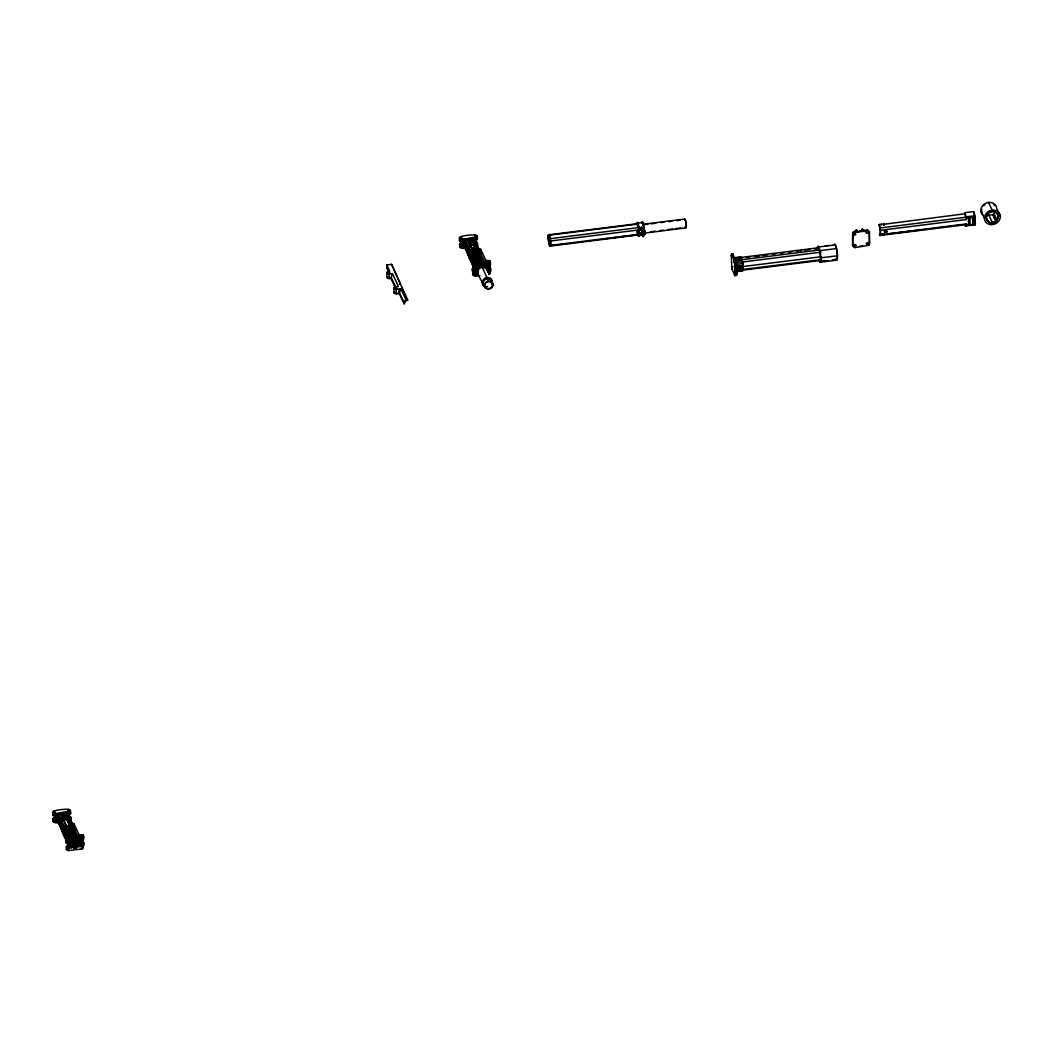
<?xml version="1.0" encoding="UTF-8"?>
<svg xmlns="http://www.w3.org/2000/svg" width="1053" height="1053" viewBox="0 0 1053 1053"><rect width="100%" height="100%" fill="white"/><g stroke="black" fill="none" stroke-linecap="round" stroke-linejoin="round"><path stroke-width="1.5" d="M641.514 232.924L641.251 234.727L642.054 232.858L642.106 235.267L638.25 235.635A7.095 1.224 82.9 0 0 639.25 236.069L639.053 235.003A5.963 1.04 82.9 0 1 638.829 235.28M642.422 234.187L644.897 234.056L642.422 234.187L641.882 227.935L639 228.435L638.829 227.553A5.963 1.04 82.9 0 0 637.052 223.736M732.572 254.918L732.756 253.773L736.231 262.342M734.204 261.552C734.31 259.63 735.112 263.869 734.402 262.895C735.955 254.984 740.114 277.887 734.862 275.623L731.743 268.383L731.374 253.944L734.718 261.407L734.862 275.623M735.033 274.491C734.731 269.91 733.849 276.978 736.389 274.504M735.52 271.753L735.52 262.579M735.349 271.687L742.602 270.871L743.181 267.054L742.089 259.328L734.994 260.209M472.876 268.081L473.166 269.66C472.244 277.966 473.324 262.763 473.166 270.647L472.665 272.464L475.403 273.464M66.089 818.707L66.115 817.286L61.956 817.799L63.47 820.892L67.037 817.839M472.863 242.901L472.165 245.244L470.796 243.164L470.23 246.52L472.85 244.335L472.863 242.901L468.717 243.427M485.63 288.377L488.763 289.154A4.502 3.896 -24.9 0 0 492.922 285.679L491.672 281.072L489.566 277.939C482.577 274.859 479.062 287.627 487.578 286.613M472.573 268.423L472.639 271.463L473.732 271.279L472.586 269.976L472.705 268.252M75.461 846.651C72.683 843.874 78.83 844.967 75.342 848.257C62.496 842.374 87.675 839.544 75.342 848.257M466.558 241.203L466.663 239.65L468.848 238.847L472.784 240.426L468.638 240.94L467.716 239.123M740.733 267.067L740.127 265.804L739.983 267.765L738.587 267.778L738.772 266.817L740.733 267.067L739.338 268.476L738.271 266.843L739.061 268.41M642.119 231.607L642.567 232.331M642.291 233.884L642.106 235.267M643.896 232.555L643.883 229.501M644.318 231.331L644.765 232.055M644.489 233.608L644.397 234.661A7.095 1.224 82.9 0 1 643.58 235.622M742.089 259.328L742.694 263.553M742.865 268.818L742.865 265.093M969.866 223.657L968.484 223.841L969.997 223.486L969.852 219.116L968.326 218.471M972.419 223.999L973.986 222.92L973.801 223.828M472.994 271.556L472.507 268.607M69.735 842.124L72.762 838.925L76.106 838.899L74.684 841.742L75.118 838.333L69.235 825.684L66.365 826.197L69.235 825.684M481.432 267.357L481.866 263.961L475.995 251.298L473.126 251.825L467.19 238.557L478.997 264.474M76.013 842.295L75.684 844.664M72.749 830.488L72.604 828.158L74.487 827.921L74.552 830.396L74.065 829.356M75.829 845.954L74.881 845.335M395.559 288.285L390.953 278.374L392.506 273.688L389.11 274.109A3.277 1.54 -1.8 0 1 386.806 273.043A3.277 1.54 -1.8 0 1 387.925 271.556L389.794 271.319L386.833 264.935L391.611 264.342L407.656 300.289A3.383 2.922 -24.9 0 0 404.444 303.672L399.153 293.537L400.93 288.825L405.668 299.039L403.891 303.751M398.06 293.682L399.613 288.996M464.781 242.098L464.86 244.586L464.491 241.466L465.584 239.729L476.456 264.395L475.403 266.238M483.814 285.718L478.207 274.701L477.654 269.199A5.068 4.383 -24.9 0 1 486.223 268.12L487.908 272.319L488.592 268.081L485.802 268.528M483.235 284.192C482.169 280.717 486.368 277.61 489.54 278.913M492.027 282.678L491.962 280.361L489.566 277.939M492.975 285.218L492.343 282.796M854.904 247.6L852.469 245.336L852.68 232.252L867.606 229.883L869.502 232.16L869.304 245.244L854.904 247.6L852.759 245.981L852.969 232.884L867.356 230.528L869.423 231.673M853.141 233.792C857.418 235.661 852.825 229.699 853.43 234.424C856.839 236.728 854.628 230.41 853.43 234.424M853.917 246.336L854.536 244.796L855.957 245.573L854.325 246.639L853.759 244.467L855.615 244.691M868.238 242.664C868.922 246.639 865 241.756 866.816 243.717C866.645 247.31 870.976 242.414 867.198 243.309M868.514 232.279C867.922 235.148 864.618 231.607 867.672 231.423C869.646 231.133 867.711 233.226 866.066 232.173M869.251 232.976L869.567 243.19L868.08 245.217M885.441 232.002C883.362 230.449 886.1 234.385 884.783 230.91M886.56 231.739C888.14 229.909 887.179 233.779 886.323 231.226C885.02 232.713 883.204 230.304 884.652 232.41M738.824 268.291C736.363 267.436 741.852 266.462 739.877 266.383M490.474 279.44L490.619 278.518M63.47 820.892L64.036 817.536L65.418 819.616L66.115 817.286M472.81 271.727L472.507 268.805M66.773 839.175L56.178 816.944L54.019 817.51A3.277 1.54 -1.8 0 0 52.913 819.01A3.277 1.54 -1.8 0 0 55.204 820.076L59.1 823.051L63.456 833.686L57.757 820.721L57.27 817.812L58.823 814.114L69.695 838.78L68.642 840.61M472.613 272.279L472.56 268.989L477.825 269.673M472.679 271.911L473.166 269.66L473.732 271.279M74.487 827.921L72.262 826.381L67.168 815.417L65.247 813.995L63.957 815.061L64.312 813.482L62.101 813.219L58.349 815.693M472.784 240.426L471.994 239.623L470.717 240.676L471.06 239.11M485.394 266.883L486.868 266.198M472.613 272.095L473.166 269.66M644.91 234.029L644.199 228.409A7.095 1.224 82.9 0 0 641.619 222.841M968.997 220.459L969.023 218.511M488.065 272.358L488.658 270.068M491.198 280.164L491.435 279.348M832.199 260.065L836.99 258.972A7.318 1.264 82.9 0 0 836.714 249.837M883.822 224.289L964.824 213.785A5.963 1.04 82.9 0 1 965.759 217.247L966.18 219.577L880.505 230.304L880.321 235.424A5.963 1.04 82.9 0 1 879.479 235.043L879.439 234.056A4.844 0.842 82.9 0 0 880.334 231.976A4.844 0.842 82.9 0 0 879.176 225.513L879.15 224.513L881.545 224.223L883.822 224.289L883.849 225.276M481.84 267.462L482.866 264.527C479.181 262.131 473.495 271.253 478.299 264.843C481.392 260.92 488.487 269.436 482.866 264.527M76.816 842.492L75.948 844.73M473.468 266.33L464.702 247.113L464.531 241.571L461.833 241.716A3.277 1.54 -1.8 0 1 459.634 239.781M75.171 846.651L74.487 848.257M817.878 249.087A6.081 1.053 82.9 0 1 818.036 248.416L818.378 247.521L819.853 252.312A6.081 1.053 82.9 0 1 820.09 259.894L819.76 260.789L820.958 260.631M80.594 838.385C76.974 833.528 86.925 836.398 80.476 836.082M740.417 258.643C742.707 258.261 739.943 258.722 740.456 259.709M68.8 845.375L68.814 846.164C66.984 839.557 58.942 831.804 63.18 824.736L63.733 824.67M69.419 842.084C70.314 838.096 76.803 836.74 78.488 840.807M81.173 838.175C84.464 839.82 77.027 839.465 81.871 836.437L82.871 838.478A3.277 1.54 -1.8 0 1 81.765 839.965L81.844 842.558L79.041 842.9L78.448 841.623L78.567 845.401L79.159 846.678L81.963 846.336A3.277 1.54 -1.8 0 0 83.069 844.835L82.476 843.558L83.898 842.848L83.187 841.308M473.613 267.567C471.678 262.473 466.282 255.826 469.941 250.364L470.48 250.298M472.85 244.335L473.166 243.546M478.259 268.291L475.219 263.632M478.259 270.463L478.615 269.581L477.549 269.713M487.934 263.79C491.224 265.448 483.788 265.093 488.631 262.065L489.632 264.106A3.277 1.54 -1.8 0 1 488.526 265.593L488.803 274.53M491.738 283.125L491.567 283.823M853.614 245.691L855.957 245.573M491.672 281.072L491.962 280.361M66.708 815.957L66.931 814.614L70.696 813.6L70.261 810.349A3.277 1.54 -1.8 0 0 67.971 809.283A23.837 11.175 -1.8 0 0 53.821 811.06A3.277 1.54 -1.8 0 0 52.689 812.508A3.277 1.54 -1.8 0 0 55.006 813.614L58.297 814.68L69.853 840.992L71.762 842.031L73.394 840.663L76.066 840.978L77.264 839.175L71.038 825.749C66.221 822.985 75.145 830.001 71.038 825.749M472.56 239.663L472.823 241.663L472.718 240.36M548.692 242.269L548.468 234.819L637.631 223.657M639.408 227.487L550.245 238.649A5.963 1.04 82.9 0 1 549.942 246.244A5.963 1.04 82.9 0 1 548.205 236.491A5.963 1.04 82.9 0 1 550.245 238.649L550.469 246.099L641.948 234.49M880.321 235.424L965.983 224.697L966.312 223.947L880.637 234.674M965.983 224.697A5.963 1.04 82.9 0 1 965.153 224.315L965.18 225.408A7.2 1.25 82.9 0 0 966.193 225.855L966.312 223.947M974.459 224.934A7.2 1.25 82.9 0 0 975.091 224.75L974.815 215.76A7.2 1.25 82.9 0 0 973.683 211.587L964.785 212.693L964.824 213.785M464.689 242.322L464.57 243.375L463.899 242.782L464.755 244.388M487.697 271.187L488.631 269.068M472.889 249.745L472.863 248.758M473.481 251.022C472.192 247.376 472.823 252.325 473.745 250.496L472.507 248.166A2.488 2.159 -24.9 0 1 475.587 247.771L476.338 252.233M491.751 281.52L492.067 280.94L492.383 283.955M487.289 270.397L488.592 268.081M77.514 842.874L76.185 844.848M484.801 265.593L482.827 266.593L484.025 264.803L477.786 251.377L476.061 250.64L476.891 251.377M489.079 266.054L490.158 266.778L489.645 267.541L486.078 268.647M488.71 271.806L490.264 270.252L490.158 266.778M74.908 846.586L73.684 848.06M465.097 241.308L466.663 239.65M470.375 253.194L472.771 251.062L471.349 252.391M63.628 827.566L66.01 825.434L64.588 826.776M75.026 845.348L75.053 846.059M856.734 230.173L853.22 232.752L854.233 235.03M78.567 845.401A4.094 1.922 -1.8 0 1 78.646 844.44L80.502 843.808L80.436 841.926L78.593 842.558A4.094 1.922 -1.8 0 0 78.475 842.795M983.581 205.704L984.845 204.651M986.437 215.496L993.176 214.562L993.979 213.575A7.318 6.331 -24.9 0 0 995.072 212.087M641.882 227.935L639 228.435M734.586 263.171L736.047 262.394L734.678 262.566M988.056 214.114L989.794 212.179L994.624 211.574L996.454 213.061A6.081 5.265 -24.9 0 1 996.691 220.656L994.967 222.604L990.136 223.21L988.03 221.143A6.081 5.265 -24.9 0 1 987.793 213.562L988.056 214.114A6.081 5.265 -24.9 0 0 988.293 221.709M988.03 221.143L989.873 222.644L994.703 222.038L996.428 220.09A6.081 5.265 -24.9 0 0 997.178 213.496M78.054 843.427L76.369 845.032M865.211 231.252L861.973 229.12L862.512 231.607M389.781 277.439L387.609 277.439M473.929 272.174L475.39 272.885M53.598 814.548L54.203 815.325M482.827 266.593L480.866 266.119L478.944 267.08L477.338 265.632L471.099 252.22M74.671 846.454L72.986 847.665M459.463 238.175A3.277 1.54 -1.8 0 0 461.767 239.242L476.509 237.386L477.022 235.977A3.277 1.54 -1.8 0 0 474.719 234.911A23.837 11.175 -1.8 0 0 460.569 236.675A3.277 1.54 -1.8 0 0 459.463 238.175L459.542 240.65L461.806 240.887M480.655 255.116L480.971 255.813L480.918 253.826L479.115 254.049L472.442 239.386L472.376 237.399L473.692 240.242L476.588 239.873L477.457 239.228L477.378 236.741M474.864 241.374L474.916 241.361A3.277 1.54 -1.8 0 1 477.22 242.427L476.785 246.336M489.04 262.829L490.448 262.105L489.737 260.578L485.881 260.525L480.655 249.271L478.918 248.784L473.784 237.728L473.455 241.585L468.677 242.19M488.605 268.173A3.277 1.54 -1.8 0 0 489.711 266.685L489.118 265.409L490.527 264.685L490.448 262.105M489.79 269.12L490.645 268.462L488.605 266.567M490.645 268.462L490.724 271.055L489.316 271.766L489.908 273.043A3.277 1.54 -1.8 0 1 489.211 274.333M54.414 812.85C57.757 811.455 50.465 811.863 55.006 813.614L70.617 811.113M66.944 815.733L68.169 815.746A3.277 1.54 -1.8 0 1 70.459 816.812L70.814 817.576L69.353 818.299M70.038 820.708L70.893 820.063L70.814 817.576M82.279 837.201L83.7 836.49L82.99 834.95L79.12 834.897L73.894 823.643L72.157 823.156L67.023 812.113L67.168 815.417M82.911 839.715L83.779 839.07L83.7 836.49M78.409 844.098L76.474 845.269M70.261 845.085L69.616 843.163M76.106 838.899L78.04 839.965M460.74 246.52L461.74 247.402M395.059 292.234L395.467 293.116M67.826 812.679L67.747 813.429L69.34 813.429M67.945 816.654L67.866 817.404M739.575 266.383L739.009 266.606M75.5 845.032L79.093 844.796L78.501 843.519A4.094 1.922 -1.8 0 1 78.435 843.282M74.487 846.27L72.433 847.112M740.535 259.551L741.562 259.564M881.861 234.753L884.178 234.464M461.161 238.478C464.518 237.083 457.226 237.491 461.767 239.242L461.833 241.716L465.044 240.295L475.917 264.961M58.297 814.68L55.085 816.101A3.277 1.54 -1.8 0 1 52.782 815.035L52.703 812.547M475.772 236.649C474.258 233.174 474.495 237.767 475.982 239.952M474.442 274.464L473.955 275.188L475.469 275.373M69.024 811.034C67.51 807.546 67.734 812.153 69.235 814.324M54.23 820.813L54.137 821.722M81.265 841.834C79.054 842.979 84.332 843.163 82.384 841.834M488.065 264.658L487.263 261.42L489.737 260.578M81.634 835.411L82.99 834.95L83.069 837.53M638.96 230.423L640.066 235.109L637.71 235.477L637.565 230.515L637.71 235.477M641.711 230.067L642.738 232.279M642.159 229.343L642.988 236.859L642.804 234.766M460.74 243.072A3.277 1.54 -1.8 0 0 459.648 244.599A3.277 1.54 -1.8 0 0 461.964 245.691L465.86 248.679L462.043 248.179A3.277 1.54 -1.8 0 1 459.74 247.113L459.661 244.625L462.372 244.678L460.78 243.138L462.938 242.572L474.179 266.198M74.684 841.742L73.828 841.847L66.787 825.986M74.368 846.046L72.091 846.441M488.184 263.632L487.315 264.29M68.195 816.575L69.801 816.891L68.945 817.536M989.794 212.179L991.939 211.126M990.136 223.21L996.059 221.814L992.716 214.615M78.462 845.651L76.5 845.783M460.569 236.675L460.99 237.438M474.666 234.911L475.021 235.688M474.745 237.399L472.507 237.675L472.823 241.663M473.087 241.058L473.916 241.032L479.01 252.009L480.747 252.496L481.313 256.024L480.826 254.984M460.78 243.138L463.07 242.848M637.855 223.104L642.804 222.486M638.473 224.026L549.297 235.201L549.337 236.188M548.139 235.569L551.39 235.174M643.475 224.21L684.766 219.037M642.975 224.842L647.806 224.236M651.03 223.828L655.861 223.223M660.692 222.617L663.903 222.222M668.747 221.617L671.959 221.209M676.789 220.603L680.014 220.209M475.364 249.298L475.693 250.825M472.507 248.166L473.745 250.496M550.653 240.979L641.448 229.62L641.474 230.699M639.434 230.278L637.276 230.594L637.381 234.069M473.113 251.312L476.404 250.904L470.48 238.149L476.074 250.956L479.01 253.01L477.786 251.377M642.172 230.304L644.37 230.028M642.317 230.607L644.515 230.331M642.422 230.91L644.633 230.686M642.606 231.686L644.805 231.41M478.47 252.654L480.089 252.575L480.918 253.826M638.118 232.858L639.987 232.634M650.517 231.752L655.282 231.147M660.047 230.554L663.232 230.159M667.997 229.554L672.762 228.962M675.934 228.567L680.699 227.974M481.234 253.536C474.864 253.655 486.078 263.553 484.854 266.238M642.791 233.318L685.924 227.856M550.785 245.349L641.58 233.977M552.878 245.323L556.116 244.915M560.973 244.309L565.843 243.704M570.7 243.085L573.951 242.677M578.808 242.072L582.059 241.663M586.916 241.058L590.154 240.65M595.024 240.045L598.262 239.636M603.132 239.031L607.989 238.426M612.859 237.807L616.097 237.399M620.967 236.793L624.205 236.385M629.062 235.78L632.313 235.372M642.541 234.371L644.739 234.095M479.628 254.984L481.274 254.787L487.197 267.541M638.184 235.345L640.066 235.109M386.833 264.935L386.938 268.173L389.334 271.924M476.456 264.395L474.021 264.711L474.1 267.186M488.487 262.789L485.959 263.105L487.144 265.659L485.38 266.172A4.094 1.922 -1.8 0 0 485.13 267.014M475.429 267.028L475.811 266.975A4.094 1.922 -1.8 0 1 477.364 267.883M473.995 264.632A3.277 1.54 -1.8 0 0 472.902 266.159A3.277 1.54 -1.8 0 0 475.219 267.265L488.526 265.593L487.815 264.856M386.964 276.768A3.277 1.54 -1.8 0 0 389.241 278.584L390.953 278.374M478.088 269.397L475.285 269.739A3.277 1.54 -1.8 0 1 473.337 267.554M475.772 272.635L473.547 272.345M989.53 211.614L992.755 211.205M473.297 274.267A3.277 1.54 -1.8 0 0 475.495 276.202L479.931 275.649M964.785 212.693A7.2 1.25 82.9 0 1 965.917 216.865L974.815 215.76M879.15 224.513A5.963 1.04 82.9 0 1 880.084 227.974L965.759 217.247M392.506 273.688L398.416 286.442L395.033 286.864A3.277 1.54 -1.8 0 0 393.914 288.351A3.277 1.54 -1.8 0 0 396.218 289.417L400.93 288.825M966.18 219.577L966.127 218.037L975.012 216.918M968.365 218.827L969.852 219.116M973.959 218.603L972.459 218.313L973.959 218.603L974.104 222.973L972.59 223.328M973.814 220.327L974.92 220.182M394.256 291.826A3.277 1.54 -1.8 0 0 396.349 293.892L399.153 293.537M890.654 233.648L893.892 233.239M898.749 232.634L901.987 232.226M906.844 231.621L910.082 231.212M914.952 230.607L919.809 230.002M924.666 229.396L927.904 228.988M932.761 228.383L935.999 227.974M940.855 227.369L944.093 226.961M948.95 226.342L952.188 225.947M957.045 225.329L961.915 224.723M731.598 254.168L732.967 253.997M965.18 225.408L969.629 224.855M966.351 225.487L975.249 224.368M966.193 225.855L975.091 224.75M825.394 245.81L828.487 245.428M818.839 246.955L835.542 244.862M733.809 257.761L741.009 257.458M405.668 299.039L407.603 298.789M734.033 257.853L740.904 256.866M733.915 258.34L817.97 247.824M737.1 258.13L734.402 258.472L734.797 259.512L737.495 259.183C738.008 262.223 735.442 254.352 737.495 259.183M746.524 257.472L749.762 257.064M754.606 256.458L759.463 255.853M762.688 255.445L767.545 254.839M772.389 254.234L775.627 253.826M780.47 253.22L783.708 252.812M788.552 252.207L791.79 251.812M796.634 251.193L801.491 250.588M804.729 250.193L809.573 249.574M814.417 248.969L817.654 248.574M734.375 260.17L735.757 259.999M734.955 260.578L819.01 250.061M734.217 261.118L742.273 260.025M821.011 250.509L836.503 248.561L835.582 246.363M734.244 262.118L736.008 261.828M859.459 246.363L862.697 245.954M734.349 262.671L742.615 261.684M734.533 263.158L736.258 262.855M741.838 262.105L821.064 252.154M735.797 264.382L742.891 263.5M731.559 266.764L732.941 266.593M735.994 266.212L743.089 265.33M742.181 266.646L821.524 256.708M736.086 267.949L738.482 267.646M740.799 267.357L743.181 267.054M820.787 257.853L837.477 255.761M736.086 269.45L743.181 268.568M743.681 269.357L821.274 259.643M820.09 259.894L821.301 259.749M735.994 270.647L743.089 269.752M739.443 270.595L820.958 260.394M735.178 271.608L742.891 270.542M821.498 260.92L824.604 260.525M824.446 261.026L827.553 260.644M820.116 262.236L836.819 260.157M734.77 274.57L736.626 274.543M53.821 811.06L54.23 811.824M67.905 809.296L68.261 810.06M65.747 812.06L67.984 811.771M66.076 816.036L65.97 814.732L61.877 815.312L60.956 813.495M61.916 816.562L68.169 815.746M52.979 821.485L52.913 819.01L55.743 818.918L54.019 817.51L56.309 817.233L56.257 815.246L57.994 818.76M57.994 822.209L55.282 822.551A3.277 1.54 -1.8 0 1 53.19 820.484M69.695 838.78L67.274 839.083A3.277 1.54 -1.8 0 0 66.155 840.57L66.234 843.058M66.155 840.57A3.277 1.54 -1.8 0 0 68.458 841.637L81.765 839.965L81.068 839.228M66.905 841.702A3.277 1.54 -1.8 0 0 68.537 844.124L71.341 843.769L71.459 847.744L68.656 848.099A3.277 1.54 -1.8 0 1 66.339 846.994A3.277 1.54 -1.8 0 1 67.445 845.467L69.182 845.322A4.094 1.922 -1.8 0 1 70.867 846.467L71.459 847.744M74.881 845.717L71.407 845.756L70.801 844.48A4.094 1.922 -1.8 0 0 69.116 843.335L69.182 845.322M66.365 847.033L66.431 849.508A3.277 1.54 -1.8 0 0 68.735 850.574L82.042 848.915A3.277 1.54 -1.8 0 0 83.148 847.415L82.292 842.755M474.982 267.686L476.891 267.949M475.403 243.177L476.588 242.651L475.508 242.124M65.878 816.036L65.615 811.771L68.037 811.771M860.064 230.923L862.92 231.173L861.973 229.12M462.043 248.179L465.294 248.245L461.964 245.691L462.043 248.179L461.438 247.416M488.395 261.039L489.408 261.697L487.236 261.697M67.945 843.361L66.892 842.979M465.584 239.729L461.767 239.242L465.044 240.295M58.823 814.114L55.006 813.614L55.085 816.101L57.639 816.759L67.997 839.202M59.1 823.051L54.69 821.801M78.146 846.401L76.395 846.033M462.03 243.954L460.477 244.151L460.806 244.862M55.282 818.326L53.716 818.523L54.058 819.247M67.853 849.81L67.076 849.297M53.94 815.272L52.782 815.035A3.277 1.54 -1.8 0 1 53.163 813.969M74.355 845.533L72.038 844.901M473.324 271.648A3.277 1.54 -1.8 0 0 475.416 273.714L478.615 275.478L475.351 271.727L478.141 272.385L475.285 269.739L478.496 271.503M461.833 241.716L464.386 242.374L474.745 264.829M482.998 284.889L483.709 285.1M475.416 273.714L478.207 274.701L475.377 272.727M968.839 220.617L968.839 223.96M735.955 263L735.902 261.289M637.499 225.526L638.315 227.29M972.617 223.091L972.59 218.774M968.51 223.605L968.484 219.287M74.46 845.269L72.341 844.137M77.646 847.086L76.224 846.257M64.312 813.482L65.97 814.732M482.261 282.744L483.051 283.191M475.324 270.739L478.141 272.385M475.351 271.727L478.009 273.556M482.406 281.559L483.169 282.138M477.536 252.786L479.115 254.049M74.631 845.046L72.854 843.453M72.183 841.465L70.577 840.018L64.351 826.592M482.866 280.427L483.577 281.125M488.934 264.606L489.671 265.343M81.344 848.165L82.042 848.915L81.963 846.336M76.974 847.652L76 846.441M638.105 226.527L637.591 225.882L637.842 226.843M483.617 279.4L484.262 280.216M637.315 225.171L637.894 225.947M74.855 844.861L73.526 842.9M479.497 266.62L472.06 251.417M73.434 842.045L65.312 825.789M484.617 278.558L485.143 279.466M857.682 232.213L856.51 229.725M469.651 258.88L464.518 246.349L461.964 245.691L464.083 245.428L463.965 241.453L468.967 254.971L464.018 243.44M77.764 840.149L78.238 841.057M62.89 833.252L57.757 820.721L55.204 820.076L55.282 822.551L58.534 822.63L55.204 820.076L57.336 819.8L57.204 815.825L55.085 816.101L57.783 815.943L62.127 826.579M468.888 252.193L464.531 241.571L465.229 245.283M1000.35 216.392L996.757 208.639A8.161 7.068 -24.9 0 0 985.516 203.361A8.161 7.068 -24.9 0 0 983.305 215.431M993.979 213.575L997.309 220.761M988.556 202.439L992.15 210.179M993.176 214.562L996.507 221.749M988.951 215.338L992.295 222.525M985.845 216.997L987.846 221.314M980.804 210.639L984.397 218.379M866.027 231.91L866.487 233.029M862.604 229.278L863.631 231.476M868.422 242.835L868.883 243.954M866.382 243.598L866.843 244.717M855.681 230.146L856.694 232.344M854.273 231.318L855.799 234.608M740.167 266.106L740.759 267.607M740.167 266.843L740.641 267.857M739.983 267.067L740.456 268.081M739.746 267.251L740.22 268.265M739.469 267.383L739.943 268.397M739.167 267.449L739.64 268.476M738.864 267.462L739.338 268.476M641.777 230.002L642.119 232.989M641.975 231.805L642.541 233.029M476.456 237.873A3.277 1.54 -1.8 0 1 477.101 238.452L477.457 239.228M490.014 269.515L490.724 271.055M472.679 237.662L473.916 241.032M478.575 252.167L485.301 266.567M476.259 249.679L475.587 247.771M476.785 250.825L483.024 264.25M476.061 250.64L482.3 264.066M474.758 251.312L480.642 263.974L481.01 267.357M481.866 266.422L488.513 281.217M473.547 251.614L480.589 267.462M471.073 254.681L473.837 260.657M407.656 300.289L401.733 287.522L401.785 289.509M399.113 292.05L404.444 303.672M386.938 268.173L388.715 272.003M391.084 277.189L395.691 287.114M70.025 812.468A3.277 1.54 -1.8 0 1 70.34 812.837L70.696 813.6M79.199 837.477L80.383 840.031L78.527 840.663A4.094 1.922 -1.8 0 0 78.409 840.899L71.815 826.539M70.077 818.813A3.277 1.54 -1.8 0 1 70.538 819.287L70.893 820.063M83.148 847.415L82.555 846.138L83.977 845.427L83.898 842.848M79.251 839.373L74.513 829.159L72.868 829.369L78.093 840.623M65.615 811.771L67.142 814.667M80.502 843.808L79.317 841.255L79.12 834.897M71.894 827.434L65.681 813.758A23.837 11.175 -1.8 0 0 63.206 813.89M70.038 825.197L76.264 838.622M70.117 825.921L63.733 812.521L69.327 825.341M69.314 825.012L75.54 838.438M68.011 825.684L73.881 838.346L74.25 841.742M66.457 825.973L60.429 812.929L72.249 838.859M74.96 845.217L75.158 846.112M71.341 843.769L70.748 842.492L70.867 846.467M64.101 835.082L66.708 840.702M57.27 817.812L62.219 829.356L57.639 816.759M466.479 250.193L470.217 259.301M485.802 277.966L486.196 278.94M470.717 240.676L469.993 238.847L468.638 240.94L468.835 238.347M63.957 815.061L63.233 813.219L61.877 815.312L62.074 812.732M642.883 224.723L643.594 227.369M74.302 842.505L75.105 844.73M75.737 846.573L76.198 848.047M642.33 234.898L641.935 230.62L642.014 233.003M736.323 273.227L736.034 272.451L735.955 273.332M493.041 284.639L492.857 283.626A4.502 3.896 -24.9 0 0 486.328 282.02A4.502 3.896 -24.9 0 0 485.617 288.39M965.917 216.865L966.127 218.037M880.084 227.974L880.505 230.304M470.796 243.164L471.283 245.994M64.036 817.536L64.523 820.366M641.58 227.211L641.672 228.777M641.448 227.501L641.646 228.777M641.027 227.277L641.435 230.515L641.803 228.738M639.132 228.277L638.974 227.211A7.095 1.224 82.9 0 0 636.67 223.46M75.158 842.295L75.395 844.664M488.368 277.65L488.474 278.65M644.331 231.871L644.726 233.292L644.805 232.371M642.133 232.147L642.514 233.569L642.593 232.647M973.683 211.587L973.735 213.575A4.949 0.856 82.9 0 1 974.275 215.273M883.849 223.934L883.915 225.105M883.783 233.884L883.809 234.872M883.533 233.963L883.559 234.951M883.23 234.003L883.27 235.003M882.927 234.029L882.954 235.03M882.625 234.029L882.651 235.016M882.348 233.99L882.375 234.99M881.94 233.858L882.151 234.924M881.545 224.223L881.572 225.21M741.483 258.512L741.483 259.815M741.286 258.419L741.273 259.933M741.009 258.38L740.983 259.959M740.72 258.419L740.759 259.472M740.509 258.512L740.707 259.907M639.145 230.357L639.224 232.687M549.6 244.73L549.627 245.731M489.592 262.75L489.711 266.685M489.908 273.043L489.829 270.463A3.277 1.54 -1.8 0 1 488.724 271.95M489.527 266.225L489.75 271.016M489.237 266.106L489.461 268.476M485.881 260.525L486.012 264.987M480.655 249.271L480.747 252.496M478.918 248.784L479.01 252.009M477.575 243.204L477.654 245.678M477.022 235.977L477.101 238.452M476.509 237.386L476.588 239.873M475.219 267.265L475.495 276.202M473.179 250.061L473.166 249.561A2.488 2.159 -24.9 0 1 476.246 249.179M473.205 251.062L473.258 252.615L472.56 249.653M473.679 269.542L473.784 273.017M472.915 266.198L472.994 268.686M473.113 272.648L473.192 275.136M470.73 246.257L470.757 247.086M396.218 289.417L396.349 293.892M393.914 288.351L394.059 292.826M391.611 264.342L400.509 283.981A4.502 3.896 -24.9 0 0 399.377 284.257M389.11 274.109L389.241 278.584M386.806 273.043L386.951 277.518M82.832 837.135L82.963 841.057A3.277 1.54 -1.8 0 1 81.844 842.558M79.041 842.9L79.159 846.678M78.685 842.426L78.738 844.322M73.894 823.643L74 826.868M72.157 823.156L72.262 826.381M70.261 810.349L70.34 812.837M70.459 816.812L70.538 819.287M69.761 811.771L69.84 814.245M68.458 841.637L68.537 844.124M68.656 848.099L68.735 850.574M63.983 820.642L64.009 821.458M57.086 815.167L57.204 819.142M981.922 212.179A7.318 6.331 -24.9 0 1 981.817 208.836M993.69 204.44A7.318 6.331 -24.9 0 1 994.874 205.638M994.572 214.022A8.161 7.068 -24.9 0 1 992.953 215.378M974.512 216.444A4.949 0.856 82.9 0 1 974.894 221.696A4.949 0.856 82.9 0 1 974.012 222.315L972.906 222.446A4.949 0.856 82.9 0 0 973.749 219.116M834.16 245.257A8.161 1.422 82.9 0 1 837.135 251.667A8.161 1.422 82.9 0 1 835.99 259.262M817.352 248.719A8.161 1.422 82.9 0 1 819.3 248.153A8.161 1.422 82.9 0 1 820.787 259.591A8.161 1.422 82.9 0 1 818.839 260.157M685.029 219.682A3.883 0.671 82.9 0 1 686.148 224.75A3.883 0.671 82.9 0 1 685.45 226.882M684.476 219.735A4.449 0.777 82.9 0 1 685.635 220.748A4.449 0.777 82.9 0 1 686.266 226.685A4.449 0.777 82.9 0 1 685.227 226.711M69.05 841.347A4.094 1.922 -1.8 0 1 70.143 841.834M58.428 814.482A23.837 11.175 -1.8 0 1 60.798 814.127M66.431 849.508A3.277 1.54 -1.8 0 1 66.813 848.455M459.74 247.113A3.277 1.54 -1.8 0 1 460.635 245.718M464.031 240.334A23.837 11.175 -1.8 0 1 467.545 239.755M469.967 239.518A23.837 11.175 -1.8 0 1 472.415 239.386M479.207 268.778A3.936 3.409 -24.9 0 1 480.905 267.659M483.84 267.646A3.936 3.409 -24.9 0 1 484.656 268.094M731.414 255.313L731.796 257.182L731.414 255.313M731.782 266.988L732.164 268.857L731.782 266.988M73.223 845.283C76.421 852.575 79.357 839.004 73.223 845.283M66.852 840.215L69.037 840.347L66.852 840.215M67.05 846.678L69.248 846.809L67.05 846.678M80.239 844.927L82.437 845.059L80.37 844.796M387.504 272.688L389.689 272.819L387.504 272.688M394.612 287.995L396.797 288.127L394.612 287.995M473.6 265.843L475.798 265.975L473.6 265.843M738.245 258.854L739.338 258.92L738.311 258.788M990.531 224.605A8.161 7.068 -24.9 0 0 1000.021 214.562A8.161 7.068 -24.9 0 0 986.582 212.996A8.161 7.068 -24.9 0 0 990.531 224.605M548.442 237.241A4.844 0.842 82.9 0 0 549.863 245.152A4.844 0.842 82.9 0 0 550.087 238.992A4.844 0.842 82.9 0 0 548.442 237.241M487.75 288.667A3.936 3.409 -24.9 0 0 492.33 283.823A3.936 3.409 -24.9 0 0 485.841 283.073A3.936 3.409 -24.9 0 0 487.75 288.667"/></g></svg>
